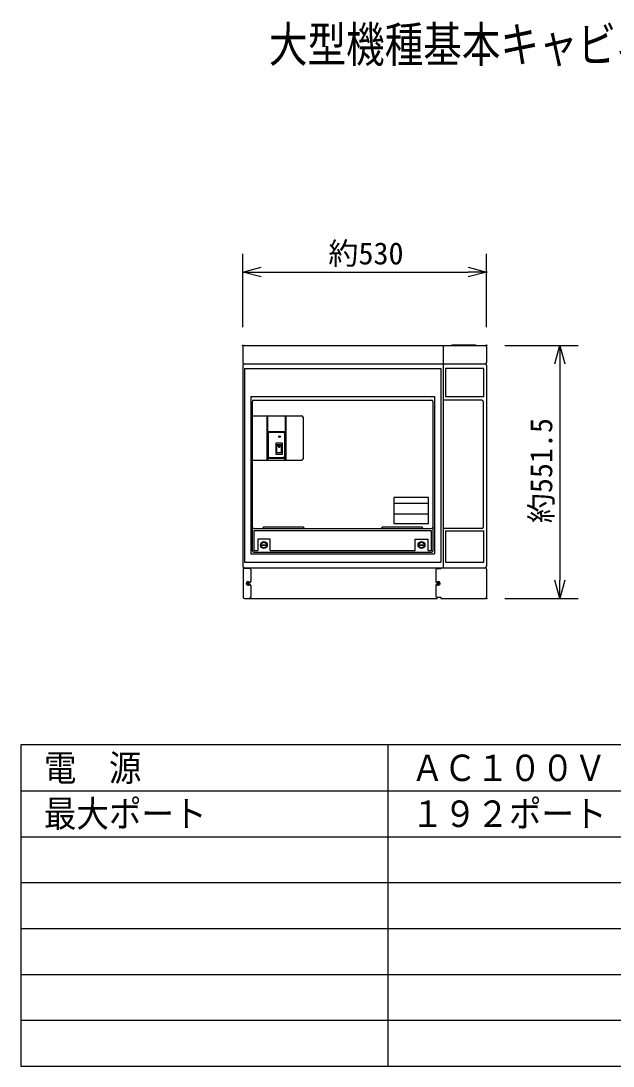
# Model space of a CAD drawing. Units: millimetres, scale not verified. Extents: x -62 to 63, y -57 to 57.
# Drawn here: x -62.5 to 2, y -56.5 to 57.4 of the extents above; entities that cross this region are included whole.
import ezdxf
from ezdxf.enums import TextEntityAlignment as Align

# ---------------------------------------------------------------- set-up
doc = ezdxf.new("R2010")
doc.units = ezdxf.units.MM
doc.header["$LTSCALE"] = 0.190287
doc.header["$PDMODE"] = 32
doc.header["$PDSIZE"] = 0.0951
for name, color, linetype in [('0-0_MOJI1', 2, 'Continuous'), ('0-2_GAIKEI', 1, 'Continuous'), ('0-3_WAKU', 3, 'Continuous'), ('0-4_DEFPOINTS', 7, 'Continuous')]:
    doc.layers.add(name, color=color, linetype=linetype)
doc.styles.add('ＭＳ ゴシック', font='')
doc.styles.get('ＭＳ ゴシック').set_extended_font_data('MS Gothic')

# ---------------------------------------------------------------- blocks, each defined once
blk = doc.blocks.new('_OPEN30')
at = {"layer": '0-4_DEFPOINTS'}
blk.add_line((0, 0), (-1, 0), dxfattribs=at)
blk.add_lwpolyline([(-1, 0.26795), (0, 0), (-1, -0.26795)], dxfattribs=at)

msp = doc.modelspace()

# ---------------------------------------------------------------- linework, layer by layer
at = {"layer": '0-2_GAIKEI', "color": 7}
for p, q in [((-38.3303, 21.8825), (-38.3303, 20.1825)), ((-38.1803, 22.0325), (-11.9617, 22.0325)), ((-16.5129, 22.0149), (-16.5129, -2.1925)), ((-11.8117, 21.8825), (-11.8117, 20.1825)), ((-38.3303, 19.8825), (-38.3303, -2.0425)), ((-38.1803, 20.0325), (-11.9617, 20.0325)), ((-11.8117, 19.8825), (-11.8117, -2.0423)), ((-38.1803, -2.1925), (-11.9617, -2.1923)), ((-38.3074, -2.3425), (-38.3074, -5.3923)), ((-11.8074, -2.3423), (-11.8074, -5.3923)), ((-38.1574, -5.5423), (-17.1864, -5.5423)), ((-17.1864, -5.4096), (-16.7596, -5.4096)), ((-17.1864, -5.5423), (-17.1864, -5.4096)), ((-16.7596, -5.4096), (-16.7596, -5.5423)), ((-16.7596, -5.5423), (-11.9574, -5.5423))]:
    msp.add_line(p, q, dxfattribs=at)
at = {"layer": '0-2_GAIKEI'}
for p, q in [((-15.6327, 22.0325), (-15.5266, 22.1098)), ((-15.5266, 22.1098), (-13.0234, 22.1098)), ((-13.0234, 22.1098), (-12.9526, 22.0392)), ((-38.1405, 19.5018), (-38.1405, -1.589)), ((-38.1405, 19.5018), (-16.7824, 19.5018)), ((-16.7824, 19.5018), (-16.7824, -1.589)), ((-12.0769, 19.5018), (-16.2741, 19.5018)), ((-16.2741, 19.5018), (-16.2741, 16.462)), ((-12.0769, 16.462), (-12.0769, 19.5018)), ((-37.4724, 16.462), (-37.4724, -0.6729)), ((-37.4724, 16.462), (-17.4505, 16.462)), ((-37.1368, 16.0638), (-17.7928, 16.0638)), ((-17.4505, 16.462), (-17.4505, -0.6729)), ((-12.3134, 16.0638), (-16.5129, 16.0638)), ((-16.2741, 16.462), (-12.0769, 16.462)), ((-37.2868, -0.3442), (-37.2868, 15.9138)), ((-17.6428, 15.9138), (-17.6428, -0.3442)), ((-12.1634, 15.9138), (-12.1634, 2.2364)), ((-37.2777, 14.3478), (-31.926, 14.3478)), ((-35.7211, 14.3457), (-35.7211, 9.5185)), ((-35.6613, 14.1978), (-35.6613, 9.6685)), ((-33.7109, 14.1978), (-33.7109, 9.6685)), ((-33.6512, 14.3457), (-33.6512, 9.5185)), ((-31.776, 14.1978), (-31.776, 9.6685)), ((-35.6591, 12.6607), (-33.7221, 12.6607)), ((-35.4316, 12.5746), (-33.9406, 12.5746)), ((-35.5816, 12.4246), (-35.5816, 9.9647)), ((-33.7906, 12.4246), (-33.7906, 9.9647)), ((-34.7481, 11.3849), (-34.7481, 10.182)), ((-34.0227, 11.3849), (-34.7481, 11.3849)), ((-34.6597, 11.2123), (-34.6597, 10.3544)), ((-34.1112, 11.2123), (-34.6597, 11.2123)), ((-34.6597, 11.0753), (-34.129, 11.0753)), ((-34.6597, 10.3544), (-34.1112, 10.3544)), ((-34.1112, 10.3544), (-34.1112, 11.2123)), ((-34.0227, 10.182), (-34.0227, 11.3849)), ((-37.2777, 9.5185), (-31.926, 9.5185)), ((-35.6591, 9.7286), (-33.7109, 9.7286)), ((-35.4316, 9.8147), (-33.9406, 9.8147)), ((-34.7481, 10.182), (-34.0227, 10.182)), ((-18.1005, 5.4673), (-21.9039, 5.4673)), ((-21.9039, 5.4673), (-21.9039, 2.6192)), ((-18.1005, 4.8085), (-21.9039, 4.8085)), ((-18.1005, 2.6192), (-18.1005, 5.4673)), ((-18.1005, 3.6253), (-21.9039, 3.6253)), ((-21.9039, 2.6192), (-18.1005, 2.6192)), ((-37.1368, 2.0864), (-17.7928, 2.0864)), ((-17.791, 1.834), (-37.132, 1.834)), ((-12.3134, 2.0864), (-16.5129, 2.0864)), ((-16.2741, 1.834), (-12.0769, 1.834)), ((-16.2741, 1.834), (-16.2741, -1.589)), ((-12.0769, -1.589), (-12.0769, 1.834)), ((-35.3674, 0.9181), (-36.716, 0.9181)), ((-36.716, 0.9181), (-36.716, -0.3352)), ((-36.3449, 0.3085), (-35.7411, 0.3085)), ((-36.3449, 0.2487), (-35.7411, 0.2487)), ((-35.3674, -0.3352), (-35.3674, 0.9181)), ((-19.5555, 0.9181), (-18.2069, 0.9181)), ((-19.5555, -0.3352), (-19.5555, 0.9181)), ((-19.1841, 0.3085), (-18.5804, 0.3085)), ((-19.1841, 0.2487), (-18.5804, 0.2487)), ((-37.4724, -0.6729), (-17.4505, -0.6729)), ((-37.1368, -0.4942), (-17.7928, -0.4942)), ((-35.3674, -0.3352), (-19.5555, -0.3352)), ((-38.2718, -2.2587), (-37.6258, -2.2587)), ((-38.1405, -1.589), (-16.7824, -1.589)), ((-16.7596, -2.3251), (-16.7596, -2.1923)), ((-16.2741, -1.589), (-12.0769, -1.589)), ((-37.4758, -2.4087), (-37.4758, -3.6941)), ((-17.3367, -2.4751), (-17.3367, -3.6941)), ((-16.7596, -2.3251), (-17.1867, -2.3251)), ((-37.9512, -3.8441), (-37.6258, -3.8441)), ((-37.9508, -3.9766), (-37.6258, -3.9766)), ((-37.4758, -4.1266), (-37.4758, -5.3923)), ((-17.3367, -4.1266), (-17.3367, -5.2596)), ((-16.8614, -3.8441), (-17.1867, -3.8441)), ((-16.8618, -3.9766), (-17.1867, -3.9766))]:
    msp.add_line(p, q, dxfattribs=at)
for points in [[(-37.132, 1.834), (-37.132, -0.3352), (-36.716, -0.3352)], [(-31.6435, 2.1063), (-31.7319, 2.2234), (-36.066, 2.2234), (-36.1545, 2.1063)], [(-18.7308, 2.1063), (-18.8192, 2.2234), (-23.1531, 2.2234), (-23.2418, 2.1063)], [(-18.2069, 0.9181), (-18.2069, -0.3352), (-17.791, -0.3352), (-17.791, 1.834)]]:
    msp.add_lwpolyline(points, dxfattribs=at)
for centre, radius in [((-34.3322, 12.0828), 0.0877), ((-34.3853, 10.9513), 0.053), ((-36.0397, 0.2725), 0.3752), ((-36.0397, 0.2724), 0.3055), ((-18.879, 0.2725), 0.3752), ((-18.879, 0.2724), 0.3055)]:
    msp.add_circle(centre, radius, dxfattribs=at)
at = {"layer": '0-2_GAIKEI', "color": 7}
for centre, start, end in [((-38.1803, 21.8825), 90, 180), ((-11.9617, 21.8825), 0, 90), ((-38.1803, 20.1825), 180, 270), ((-38.1803, 19.8825), 90, 180), ((-11.9617, 20.1825), 270, 0), ((-11.9617, 19.8825), 0, 90), ((-38.1803, -2.0425), 180, 270.00038), ((-38.1574, -2.3425), 90.00038, 180), ((-11.9617, -2.0423), 270.00038, 0), ((-11.9574, -2.3423), 0, 90.00038), ((-38.1574, -5.3923), 180, 270), ((-11.9574, -5.3923), 270.00011, 0)]:
    msp.add_arc(centre, 0.15, start, end, dxfattribs=at)
at = {"layer": '0-2_GAIKEI'}
for centre, radius, start, end in [((-37.1368, 15.9138), 0.15, 90, 180), ((-17.7928, 15.9138), 0.15, 0, 90), ((-12.3134, 15.9138), 0.15, 0, 90), ((-35.5113, 14.1978), 0.15, 90, 180), ((-33.8609, 14.1978), 0.15, 0, 90), ((-31.926, 14.1978), 0.15, 0, 90), ((-35.4316, 12.4246), 0.15, 90, 180), ((-33.9406, 12.4246), 0.15, 0, 90), ((-35.5113, 9.6685), 0.15, 180, 270), ((-35.4316, 9.9647), 0.15, 180, 270), ((-33.9406, 9.9647), 0.15, 270, 0), ((-33.8609, 9.6685), 0.15, 270, 0), ((-31.926, 9.6685), 0.15, 270, 0), ((-37.1368, 2.2364), 0.15, 180, 270), ((-17.7928, 2.2364), 0.15, 270, 0), ((-12.3134, 2.2364), 0.15, 270, 0), ((-37.1368, -0.3442), 0.15, 180, 270), ((-17.7928, -0.3442), 0.15, 270, 0), ((-37.6258, -2.4087), 0.15, 0, 90), ((-17.1867, -2.4751), 0.15, 90, 180), ((-37.7626, -3.9097), 0.1997, 21.68817, 337.97843), ((-37.6258, -3.6941), 0.15, 270, 0), ((-37.6258, -4.1266), 0.15, 0, 90), ((-17.1867, -3.6941), 0.15, 180, 270), ((-17.1867, -4.1266), 0.15, 90, 180), ((-17.0499, -3.9097), 0.1997, 202.02157, 158.31183), ((-37.6258, -5.3923), 0.15, 270, 0), ((-17.1867, -5.2596), 0.15, 180, 270)]:
    msp.add_arc(centre, radius, start, end, dxfattribs=at)
at = {"layer": '0-3_WAKU'}
for p, q in [((-38.3303, 24.0268), (-38.3303, 32.0268)), ((-11.8117, 24.0268), (-11.8117, 32.0268)), ((-36.3304, 30.0268), (-13.8117, 30.0268)), ((-9.8129, 22.0325), (-1.8129, 22.0325)), ((-3.8129, 20.0325), (-3.8129, -3.5423)), ((-9.8129, -5.5423), (-1.8129, -5.5423))]:
    msp.add_line(p, q, dxfattribs=at)
at = {"layer": '0-3_WAKU', "color": 4}
for p, q in [((62.5082, -21.5125), (-62.4917, -21.5125)), ((-62.4917, -21.5125), (-62.4917, -56.5125)), ((-22.4917, -56.5125), (-22.4917, -21.5125)), ((-62.4917, -56.5125), (62.5082, -56.5125))]:
    msp.add_line(p, q, dxfattribs=at)
at = {"layer": '0-3_WAKU', "color": 1}
for p, q in [((-62.4917, -26.5125), (62.5082, -26.5125)), ((-62.4917, -31.5125), (62.5082, -31.5125)), ((-62.4917, -36.5125), (62.5082, -36.5125)), ((-62.4917, -41.5125), (62.5082, -41.5125)), ((-62.4917, -46.5125), (62.5082, -46.5125)), ((-62.4917, -51.5125), (62.5082, -51.5125))]:
    msp.add_line(p, q, dxfattribs=at)
at = {"layer": '0-4_DEFPOINTS'}
for p in [(-11.8117, 30.0268), (-38.3303, 22.0268), (-11.8129, 22.0325), (-11.8117, 22.0268), (-11.8129, -5.5423), (-3.8129, -5.5423)]:
    msp.add_point(p, dxfattribs=at)

# ---------------------------------------------------------------- block references
at = {"layer": '0-3_WAKU', "xscale": 2, "yscale": 2}
for p, rotation in [((-38.3303, 30.0268), 180), ((-3.8129, 22.0325), 90), ((-3.8129, -5.5423), 270)]:
    msp.add_blockref('_OPEN30', p, dxfattribs=dict(at, rotation=rotation))
msp.add_blockref('_OPEN30', (-11.8117, 30.0268), dxfattribs=at)

# ---------------------------------------------------------------- texts
at = {"layer": '0-0_MOJI1', "style": 'ＭＳ ゴシック'}
for s, height, width, p in [('大型機種基本キャビネット（電池架なし・１架構成）', 3.849, 0.8, (-35.4917, 51.7472)), ('電  源', 2.886, 0.9, (-59.9917, -26.3176)), ('ＡＣ１００Ｖ', 2.886, 0.9, (-19.9917, -26.3176)), ('最大ポート', 2.886, 0.9, (-59.9917, -31.3176)), ('１９２ポート', 2.886, 0.9, (-19.9917, -31.3176))]:
    msp.add_text(s, height=height, dxfattribs=dict(at, width=width)).set_placement(p, align=Align.BOTTOM_LEFT)
at = {"layer": '0-3_WAKU', "style": 'ＭＳ ゴシック'}
msp.add_text('約530', height=2.405, dxfattribs=at).set_placement((-29.0244, 30.1364), align=Align.BOTTOM_LEFT)
msp.add_text('約551.5', height=2.405, rotation=90, dxfattribs=at).set_placement((-3.9225, 2.6513), align=Align.BOTTOM_LEFT)

doc.saveas('drawing.dxf')
